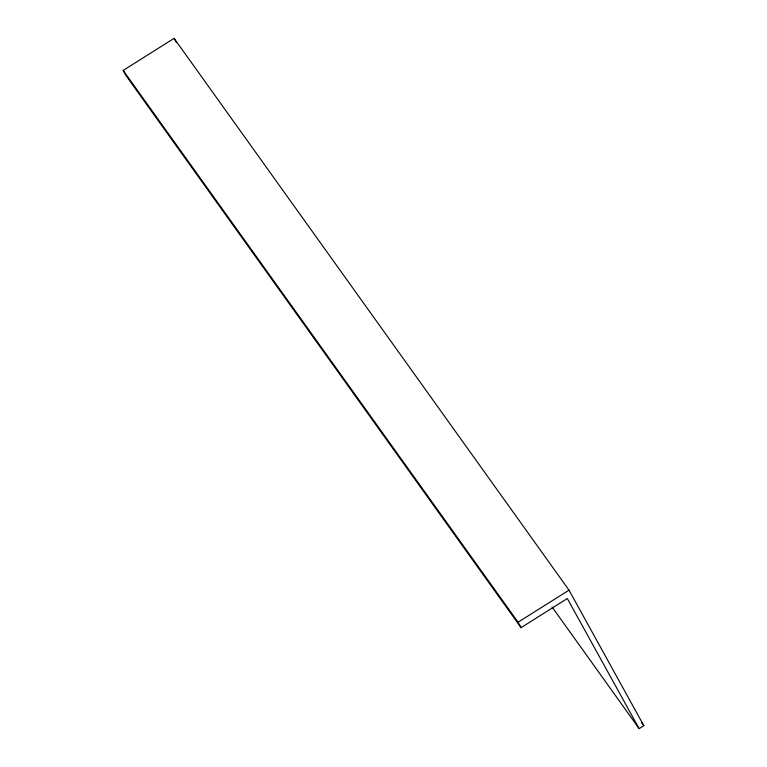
<?xml version="1.0" encoding="UTF-8"?>
<svg xmlns="http://www.w3.org/2000/svg" width="767" height="767" viewBox="0 0 767 767"><rect width="100%" height="100%" fill="white"/><g stroke="black" fill="none" stroke-linecap="round" stroke-linejoin="round"><path stroke-width="1.15" d="M639.151 728.65L567.321 598.528L521.061 627.646L126.162 75.847L123.161 70.42L174.099 38.35L569.009 590.159L643.839 725.697L639.151 728.65L552.087 607.004M123.161 70.42L518.07 622.229L569.009 590.159M641.749 722.782L643.839 725.697M518.07 622.229L521.061 627.646M174.099 38.35L176.4 42.521"/></g></svg>
